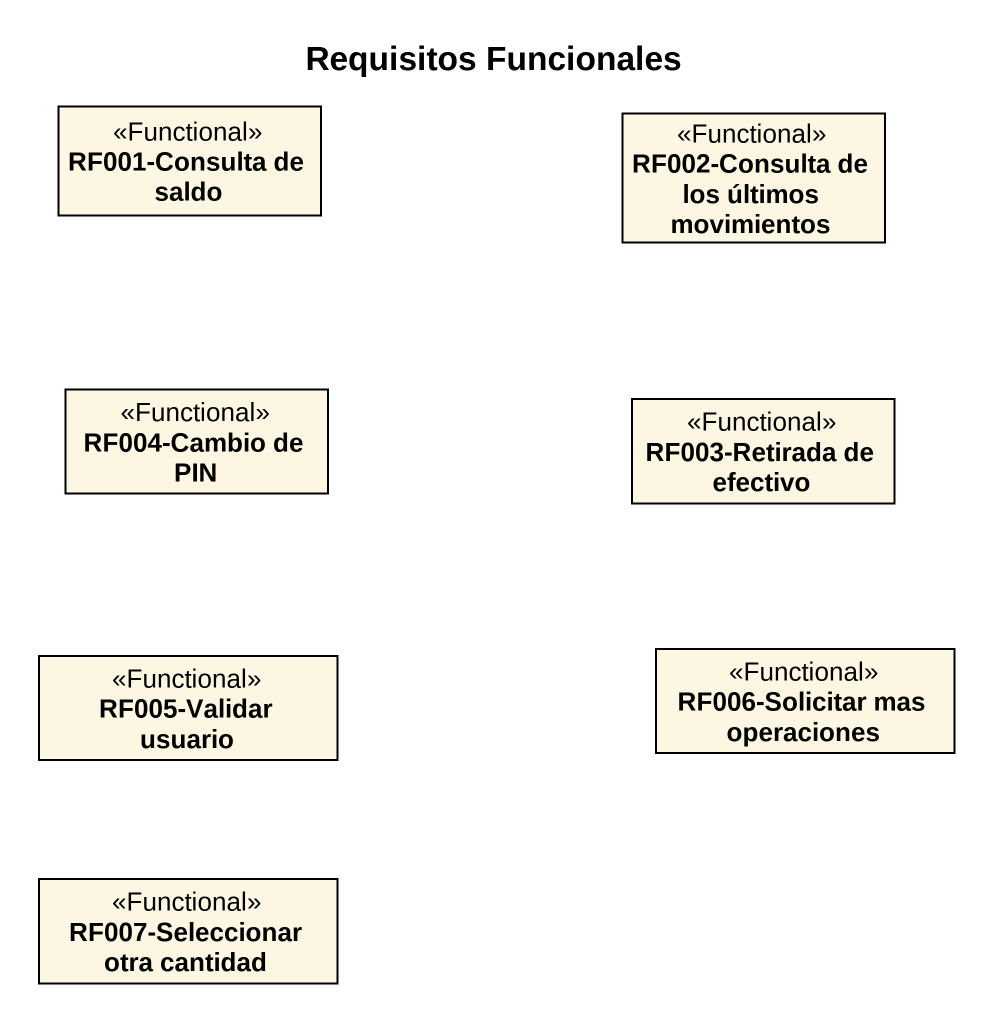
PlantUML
@startuml
title Requisitos Funcionales
hide circle
hide empty members
class "RF001-Consulta de saldo" as RF001_Consulta_de_saldo <<Functional>>
class "RF002-Consulta de los últimos movimientos" as RF002_Consulta_de_los <<Functional>>
class "RF004-Cambio de PIN" as RF004_Cambio_de_PIN <<Functional>>
class "RF003-Retirada de efectivo" as RF003_Retirada_de_efectivo <<Functional>>
class "RF005-Validar usuario" as RF005_Validar_usuario <<Functional>>
class "RF006-Solicitar mas operaciones" as RF006_Solicitar_mas <<Functional>>
class "RF007-Seleccionar otra cantidad" as RF007_Seleccionar_otra <<Functional>>
@enduml
